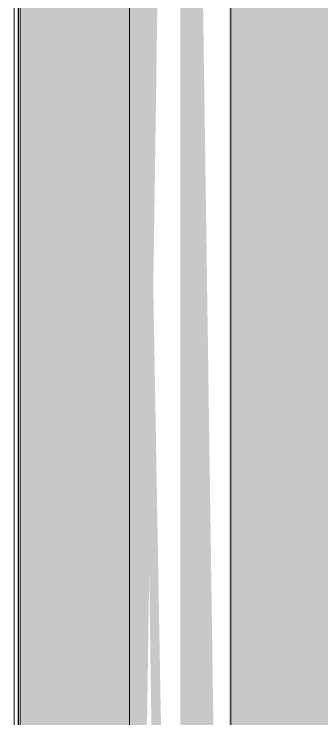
# Model space of a CAD drawing. Header units: metres. Extents: x 149 to 429, y -3 to 162.
# Drawn here: x 367.662 to 367.7381, y 83.0486 to 83.2227 of the extents above; entities that cross this region are included whole.
import ezdxf

# ---------------------------------------------------------------- set-up
doc = ezdxf.new("R2010")
doc.units = ezdxf.units.M
doc.layers.add('1053_ARQ_BASE_MATADOURO_dwg', color=7, linetype='Continuous', lineweight=5, true_color=0x767676)
for name, color, linetype, lineweight in [('A-PAREDE', 7, 'Continuous', 30), ('A-WALL', 7, 'Continuous', 9), ('P-PIPE', 7, 'Continuous', 5)]:
    doc.layers.add(name, color=color, linetype=linetype, lineweight=lineweight)

# ---------------------------------------------------------------- blocks, each defined once
blk = doc.blocks.new('1053_ARQ_BASE_MATADOURO_dwg_arq geral tgov-4039641-TÉRREO 1_20 - Dependente 2')
at = {"layer": 'A-PAREDE', "color": 253, "true_color": 0xaaaaaa}
blk.add_line((31.04822966561187, 0.559662276878953), (31.04822966561187, -2.440337724983692), dxfattribs=at)
blk = doc.blocks.new('1053_ARQ_BASE_MATADOURO_dwg-3625622-TÉRREO 1_20 - Dependente 2')
blk.add_blockref('1053_ARQ_BASE_MATADOURO_dwg_arq geral tgov-4039641-TÉRREO 1_20 - Dependente 2', (130.2097949645677, 83.1860339743535))

msp = doc.modelspace()

# ---------------------------------------------------------------- hatches: boundary and pattern name
at = {"layer": 'A-WALL', "true_color": 0xffd4aa, "transparency": 33554483}
h = msp.add_hatch(color=41, dxfattribs=at)
h.paths.add_polyline_path([(367.8120328538449, 80.59569625085985), (367.8120328538449, 83.89569624974227), (367.6635328538449, 83.89569624974227), (367.6635328538449, 80.59569625085985)])
h.paths.add_polyline_path([(367.7151358575583, 80.60918625016771), (367.6905617847297, 80.619641930748), (367.6998265466658, 82.34870625011483), (367.7155617847296, 82.34870625011483), (367.7155617847296, 80.60918625085957)])
h.paths.add_polyline_path([(367.7851358575583, 80.60918625085957), (367.7605617847298, 80.60918625085957), (367.7698265466659, 82.34870625011483), (367.7855617847297, 82.34870625011483), (367.7855617847297, 80.60918625085957)])
h.paths.add_polyline_path([(367.7794183530423, 82.41019625011481), (367.7622364671823, 82.41019625011481), (367.7730617847296, 82.74409413593506), (367.7838871022769, 82.74409413593506), (367.7819006194945, 82.41019625011481)])
h.paths.add_polyline_path([(367.6922364671823, 82.41019625011488), (367.7030617847296, 82.74409413593506), (367.713887102277, 82.74409413593506), (367.7030617847296, 82.41019625011488), (367.6942229499648, 82.41019625011488)])
h.paths.add_polyline_path([(367.7730617847296, 82.7758941359351), (367.7609877119011, 82.7758941359351), (367.7698265466659, 83.39350508121646), (367.7851358575583, 83.39350508121646), (367.7762970227935, 82.7758941359351), (367.7733699045915, 82.7758941359351)])
h.paths.add_polyline_path([(367.7151358575583, 82.7758941359351), (367.6909877119009, 82.7758941359351), (367.6998265466658, 83.39350508121646), (367.7151358575583, 83.39350508121646), (367.7151358575583, 82.82990659800646)])
at = {"layer": 'P-PIPE', "true_color": 0x69503c}
for points in [[(367.7023270557101, 82.7758941359351), (367.7030617847296, 82.7758941359351), (367.6922364671823, 83.39350508121646), (367.6909877119009, 83.39350508121646), (367.6998265466658, 82.7758941359351)], [(367.7030617847296, 82.7758941359351), (367.7151358575583, 82.7758941359351), (367.7062970227935, 83.39350508121646), (367.7030617847296, 83.39350508121646), (367.7030617847296, 82.8178325251778)]]:
    msp.add_hatch(color=27, dxfattribs=at).paths.add_polyline_path(points)

# ---------------------------------------------------------------- linework, layer by layer
at = {"layer": 'A-WALL', "color": 253, "true_color": 0xaaaaaa}
for p, q in [((367.6620328538448, 83.89569624974214), (367.6620328538447, 80.59569625048718)), ((367.6635328538448, 83.89569624974214), (367.6635328538447, 80.59419625048717))]:
    msp.add_line(p, q, dxfattribs=at)
at = {"layer": 'P-PIPE'}
for p, q in [((367.6905617847297, 83.39350508121646), (367.6905617847297, 82.7758941359351)), ((367.7155617847296, 82.7758941359351), (367.7155617847296, 83.39350508121646))]:
    msp.add_line(p, q, dxfattribs=at)

# ---------------------------------------------------------------- block references
at = {"layer": '1053_ARQ_BASE_MATADOURO_dwg', "color": 253, "true_color": 0xaaaaaa}
msp.add_blockref('1053_ARQ_BASE_MATADOURO_dwg-3625622-TÉRREO 1_20 - Dependente 2', (206.4050371545499, 0), dxfattribs=at)

doc.saveas('drawing.dxf')
